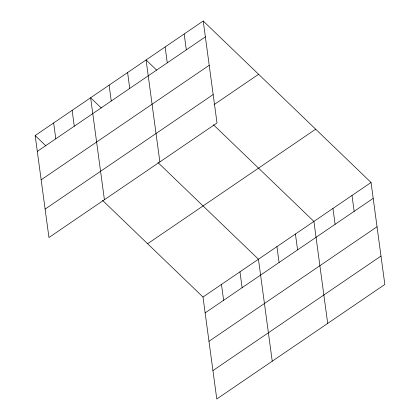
<?xml version="1.0" encoding="UTF-8"?>
<svg xmlns="http://www.w3.org/2000/svg" width="420" height="420" viewBox="0 0 420 420"><rect width="100%" height="100%" fill="white"/><g stroke="black" fill="none" stroke-linecap="round" stroke-linejoin="round"><path stroke-width="0.63" d="M203.222 21L217.009 122.976L48.951 237.521L35.165 135.544L203.222 21L371.049 182.48L384.836 284.456L216.778 399L202.991 297.024L102.511 200.345M37.312 151.41L205.37 36.866M41.149 179.828L209.207 65.284M45.108 209.102L213.166 94.558M214.163 104.58L258.605 74.288M147.609 243.737L315.667 129.192M202.991 297.024L371.049 182.48M205.139 312.889L373.196 198.35M208.976 341.308L377.034 226.763M212.935 370.582L380.993 256.043M156.697 70.161L146.081 59.945L159.868 161.921M213.428 124.745L313.908 221.424L327.695 323.4M101.236 107.956L90.626 97.745L104.412 199.721M157.972 162.545L258.452 259.224L272.239 361.2M35.165 135.544L45.78 145.756M352.002 195.463L354.149 211.328M332.955 208.446L335.102 224.311M295.423 234.024L297.57 249.895M276.938 246.624L279.08 262.495M239.962 271.824L242.109 287.69M221.477 284.424L223.624 300.29M184.175 33.983L186.322 49.849M165.128 46.961L167.276 62.832M127.596 72.545L129.743 88.41M109.111 85.145L111.253 101.01M72.135 110.345L74.282 126.21M53.65 122.945L55.797 138.81"/></g></svg>
